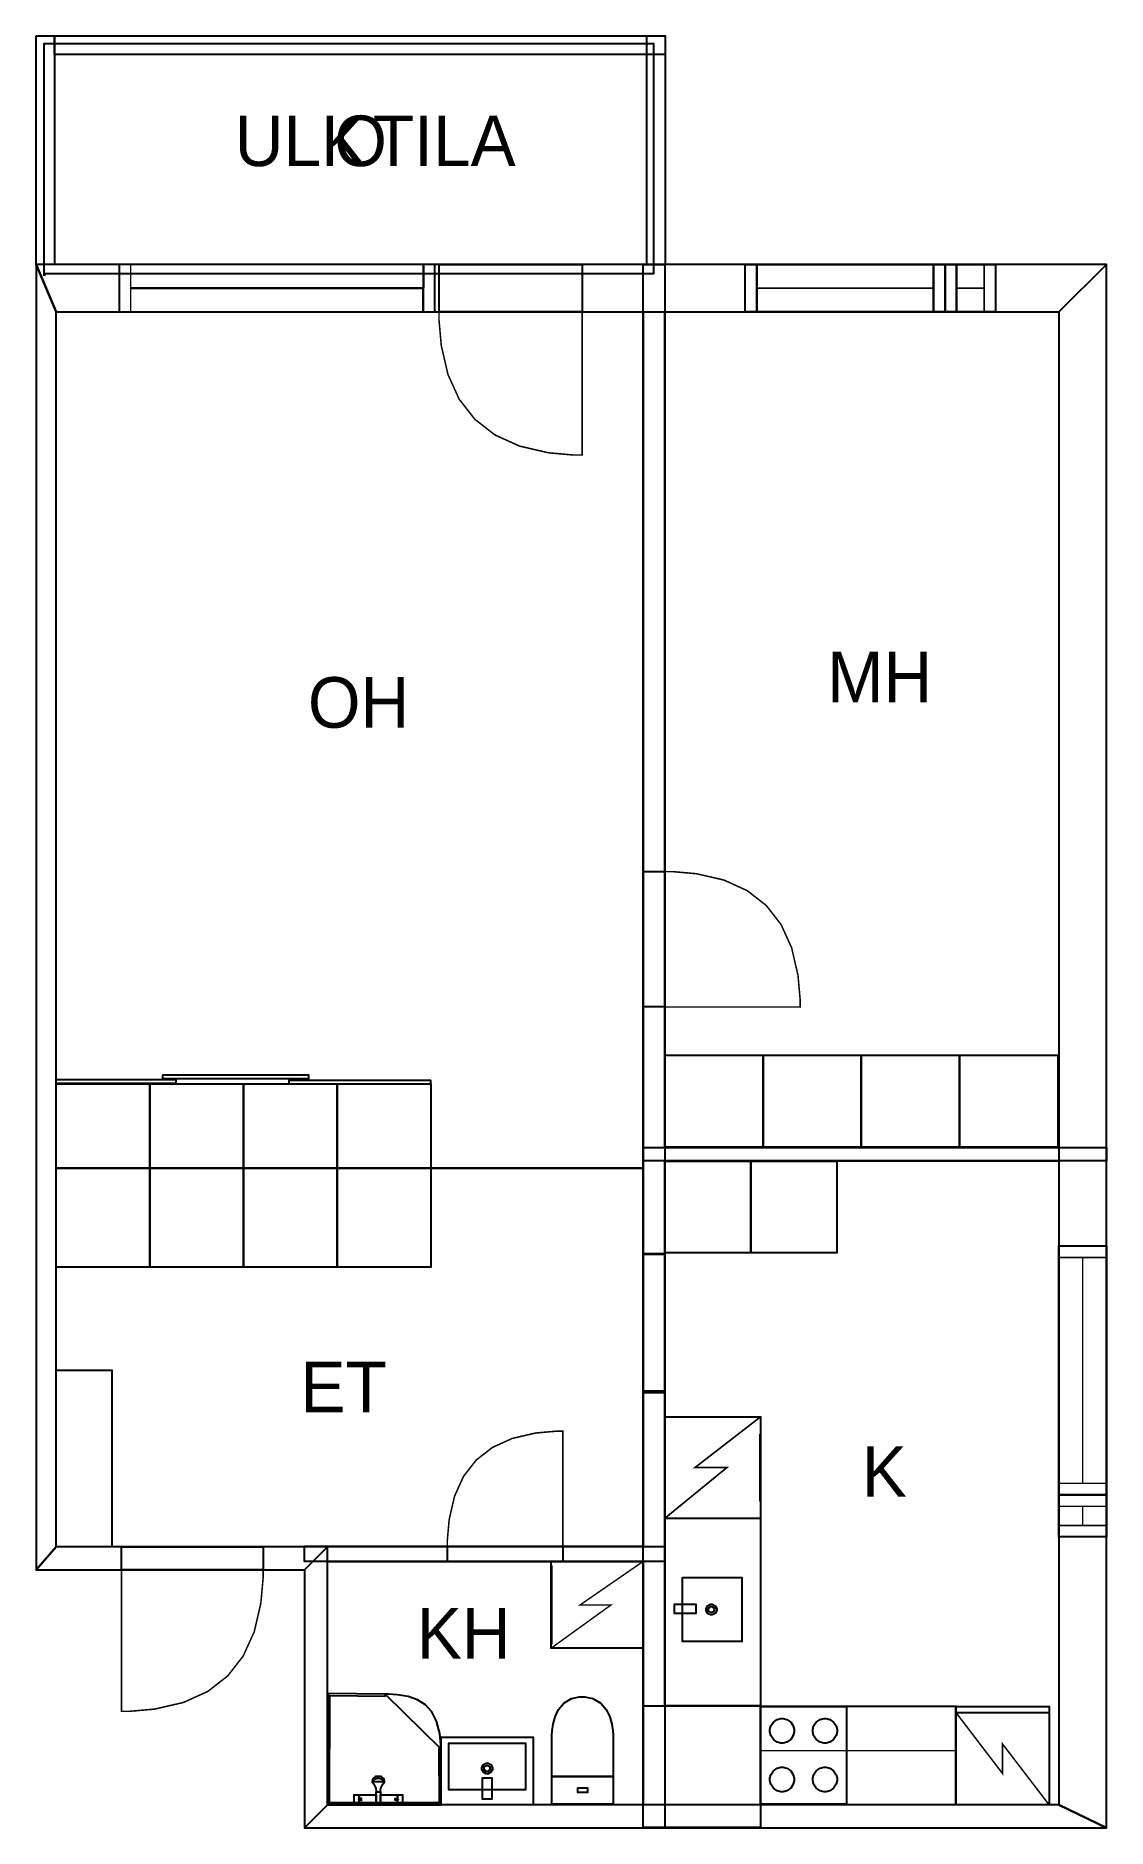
# Model space of a CAD drawing. Extents: x 0.8 to 8.1, y 0 to 12.2.
import ezdxf

# ---------------------------------------------------------------- set-up
doc = ezdxf.new("R2010")
doc.units = 0
doc.layers.get('0').update_dxf_attribs({"linetype": 'CONTINUOUS'})

msp = doc.modelspace()

# ---------------------------------------------------------------- linework, layer by layer
at = {"color": 0}
for points, const_width in [([(0.822374, 12.1847), (0.947374, 12.1847), (0.947374, 10.6312), (0.822374, 10.6312), (0.822374, 12.1847)], 0.002083), ([(0.876031, 10.5534), (0.876031, 12.1328), (5.02051, 12.1328), (5.02051, 10.5683), (0.88086, 10.5683), (0.876031, 10.5534)], 0.002083), ([(0.947374, 12.1847), (5.09896, 12.1847), (5.09896, 12.0597), (0.947374, 12.0597), (0.947374, 12.1847)], 0.002083), ([(4.97396, 12.1847), (5.09896, 12.1847), (5.09896, 10.6311), (4.97396, 10.6311), (4.97396, 12.1847)], 0.002083), ([(8.09918, 10.6309), (0.822374, 10.6312), (0.95779, 10.3083), (7.77626, 10.3081), (8.09918, 10.6309)], 0.002083), ([(0.822374, 10.6312), (0.822374, 1.75515), (0.95779, 1.9114), (0.95779, 10.3083), (0.822374, 10.6312)], 0.002083), ([(3.53293, 10.6311), (1.38666, 10.6312), (1.38656, 10.3083), (3.53293, 10.3082), (3.53293, 10.6311)], 0.010417), ([(3.53293, 10.6311), (1.38666, 10.6312), (1.38656, 10.3083), (3.53293, 10.3082), (3.53293, 10.6311)], 0.010417), ([(3.56158, 10.6311), (4.5345, 10.6311), (4.5345, 10.3082), (3.56158, 10.3082), (3.56158, 10.6311)], 0.010417), ([(3.56158, 10.6311), (4.5345, 10.6311), (4.5345, 10.3082), (3.56158, 10.3082), (3.56158, 10.6311)], 0.010417), ([(4.95019, 10.6311), (5.09603, 10.6311), (5.09603, 3.90457), (4.95019, 3.90457), (4.95019, 10.6311)], 0.002083), ([(5.64344, 10.631), (7.00271, 10.631), (7.00271, 10.3081), (5.64344, 10.3081), (5.64344, 10.631)], 0.010417), ([(5.64344, 10.631), (7.00271, 10.631), (7.00271, 10.3081), (5.64344, 10.3081), (5.64344, 10.631)], 0.010417), ([(7.00271, 10.631), (7.34614, 10.631), (7.34614, 10.3081), (7.00271, 10.3081), (7.00271, 10.631)], 0.010417), ([(7.00271, 10.631), (7.34614, 10.631), (7.34614, 10.3081), (7.00271, 10.3081), (7.00271, 10.631)], 0.010417), ([(8.09918, 0.000597), (8.09918, 10.6309), (7.77626, 10.3081), (7.77626, 0.156847), (8.09918, 0.000597)], 0.002083), ([(3.56158, 10.3082), (3.56158, 10.2513), (3.57676, 10.0802), (3.62235, 9.88254), (3.69835, 9.71528), (3.80479, 9.57844), (3.94157, 9.47206), (4.10883, 9.396), (4.30643, 9.35042), (4.47749, 9.33518), (4.5345, 9.33518), (4.5345, 10.3082), (3.56158, 10.3082)], 0.010417), ([(4.95019, 6.50256), (5.09603, 6.50256), (5.09603, 5.58192), (4.95019, 5.58192), (4.95019, 6.50256)], 0.010417), ([(4.95019, 6.50256), (5.09603, 6.50256), (5.09603, 5.58192), (4.95019, 5.58192), (4.95019, 6.50256)], 0.010417), ([(5.09603, 6.50256), (5.14996, 6.50256), (5.31179, 6.48817), (5.49881, 6.44504), (5.65701, 6.3731), (5.78646, 6.2724), (5.88715, 6.14296), (5.9591, 5.98475), (6.00222, 5.79775), (6.01665, 5.6359), (6.01665, 5.58192), (5.09603, 5.58192), (5.09603, 6.50256)], 0.010417), ([(5.09603, 5.25331), (5.76449, 5.25331), (5.76449, 4.62831), (5.09603, 4.62831), (5.09603, 5.25331)], 0.010417), ([(5.76449, 5.25331), (6.43289, 5.25331), (6.43289, 4.62831), (5.76449, 4.62831), (5.76449, 5.25331)], 0.010417), ([(6.43289, 5.25331), (7.10129, 5.25331), (7.10129, 4.62831), (6.43289, 4.62831), (6.43289, 5.25331)], 0.010417), ([(7.10129, 5.25331), (7.76969, 5.25331), (7.76969, 4.62831), (7.10129, 4.62831), (7.10129, 5.25331)], 0.010417), ([(1.68278, 5.11968), (1.68278, 5.09364), (2.67372, 5.09364), (2.67372, 5.11968), (1.68278, 5.11968)], 0.010417), ([(1.68278, 5.11968), (1.68278, 5.09364), (2.67372, 5.09364), (2.67372, 5.11968), (1.68278, 5.11968)], 0.010417), ([(0.95779, 5.08843), (0.95779, 5.06239), (1.77225, 5.06239), (1.77225, 5.08843), (0.95779, 5.08843)], 0.010417), ([(0.95779, 5.08843), (0.95779, 5.06239), (1.77225, 5.06239), (1.77225, 5.08843), (0.95779, 5.08843)], 0.010417), ([(0.95779, 5.05881), (1.59478, 5.05881), (1.59478, 4.48687), (0.95779, 4.48687), (0.95779, 5.05881)], 0.010417), ([(1.59483, 5.05881), (2.23178, 5.05881), (2.23178, 4.48687), (1.59483, 4.48687), (1.59483, 5.05881)], 0.010417), ([(2.23182, 5.05881), (2.86882, 5.05881), (2.86882, 4.48687), (2.23182, 4.48687), (2.23182, 5.05881)], 0.010417), ([(2.54297, 5.08328), (2.54297, 5.05724), (3.50375, 5.05724), (3.50375, 5.08328), (2.54297, 5.08328)], 0.010417), ([(2.54297, 5.08328), (2.54297, 5.05724), (3.50375, 5.05724), (3.50375, 5.08328), (2.54297, 5.08328)], 0.010417), ([(2.86888, 5.05881), (3.50581, 5.05881), (3.50581, 4.48687), (2.86888, 4.48687), (2.86888, 5.05881)], 0.010417), ([(4.95019, 4.62674), (8.09918, 4.62674), (8.09918, 4.53537), (4.95019, 4.53537), (4.95019, 4.62674)], 0.002083), ([(5.09603, 4.53429), (5.68158, 4.53429), (5.68158, 3.90929), (5.09603, 3.90929), (5.09603, 4.53429)], 0.010417), ([(5.68158, 4.53429), (6.26708, 4.53429), (6.26708, 3.90929), (5.68158, 3.90929), (5.68158, 4.53429)], 0.010417), ([(0.95779, 4.48574), (1.59478, 4.48574), (1.59478, 3.81267), (0.95779, 3.81267), (0.95779, 4.48574)], 0.010417), ([(1.59483, 4.48574), (2.23178, 4.48574), (2.23178, 3.81267), (1.59483, 3.81267), (1.59483, 4.48574)], 0.010417), ([(2.23182, 4.48574), (2.86882, 4.48574), (2.86882, 3.81267), (2.23182, 3.81267), (2.23182, 4.48574)], 0.010417), ([(2.86888, 4.48574), (3.50581, 4.48574), (3.50581, 3.81267), (2.86888, 3.81267), (2.86888, 4.48574)], 0.010417), ([(4.95019, 3.90018), (5.09603, 3.90018), (5.09603, 2.96869), (4.95019, 2.96869), (4.95019, 3.90018)], 0.010417), ([(4.95019, 3.90457), (5.09603, 3.90457), (5.09603, 2.96089), (4.95019, 2.96089), (4.95019, 3.90457)], 0.002083), ([(7.77626, 3.95703), (8.09918, 3.95703), (8.09918, 2.26443), (7.77626, 2.26443), (7.77626, 3.95703)], 0.010417), ([(7.77626, 3.95703), (8.09918, 3.95703), (8.09918, 2.26443), (7.77626, 2.26443), (7.77626, 3.95703)], 0.010417), ([(0.95779, 3.11214), (0.95779, 1.9114), (1.33643, 1.9114), (1.33643, 3.11214), (0.95779, 3.11214)], 0.010417), ([(4.95019, 2.96089), (5.09603, 2.96089), (5.09603, 0.000597), (4.95019, 0.000597), (4.95019, 2.96089)], 0.002083), ([(3.61822, 1.91276), (3.61822, 1.95876), (3.63043, 2.09668), (3.66721, 2.25603), (3.72851, 2.39085), (3.81435, 2.50114), (3.92464, 2.58697), (4.05946, 2.64828), (4.21881, 2.68506), (4.35672, 2.69726), (4.40272, 2.69726), (4.40272, 1.91276), (3.61822, 1.91276)], 0.010417), ([(5.09597, 2.79486), (5.09597, 2.10433), (5.7474, 2.10433), (5.7474, 2.79486), (5.09597, 2.79486)], 0.011509), ([(5.09603, 2.79486), (5.09603, 0.830404), (5.7474, 0.830404), (5.7474, 2.79486), (5.09603, 2.79486)], 0.010417), ([(7.77626, 2.26443), (8.09918, 2.26443), (8.09918, 1.97862), (7.77626, 1.97862), (7.77626, 2.26443)], 0.010417), ([(7.77626, 2.26443), (8.09918, 2.26443), (8.09918, 1.97862), (7.77626, 1.97862), (7.77626, 2.26443)], 0.010417), ([(0.822374, 1.75515), (2.64675, 1.75515), (2.803, 1.9114), (0.95779, 1.9114), (0.822374, 1.75515)], 0.002083), ([(1.40294, 1.9114), (2.3654, 1.9114), (2.3654, 1.75515), (1.40294, 1.75515), (1.40294, 1.9114)], 0.010417), ([(1.40294, 1.9114), (2.3654, 1.9114), (2.3654, 1.75515), (1.40294, 1.75515), (1.40294, 1.9114)], 0.010417), ([(2.64675, 1.75515), (2.64675, 0.000597), (2.803, 0.156847), (2.803, 1.9114), (2.64675, 1.75515)], 0.002083), ([(2.64675, 1.91276), (5.09603, 1.91276), (5.09603, 1.81082), (2.64675, 1.81082), (2.64675, 1.91276)], 0.002083), ([(3.61822, 1.91276), (4.40272, 1.91276), (4.40272, 1.81082), (3.61822, 1.81082), (3.61822, 1.91276)], 0.010417), ([(3.61822, 1.91276), (4.40272, 1.91276), (4.40272, 1.81082), (3.61822, 1.81082), (3.61822, 1.91276)], 0.010417), ([(2.3654, 1.75515), (2.3654, 1.69879), (2.35032, 1.52963), (2.30524, 1.33409), (2.23004, 1.16867), (2.12478, 1.03331), (1.98942, 0.92806), (1.824, 0.852865), (1.62847, 0.807781), (1.45931, 0.792697), (1.40294, 0.792697), (1.40294, 1.75515), (2.3654, 1.75515)], 0.010417), ([(4.32292, 1.81076), (4.32292, 1.22146), (4.94792, 1.22146), (4.94792, 1.81076), (4.32292, 1.81076)], 0.009822), ([(5.21631, 1.70182), (5.21631, 1.26704), (5.62153, 1.26704), (5.62153, 1.70182), (5.21631, 1.70182)], 0.010417), ([(5.16151, 1.52089), (5.16151, 1.45839), (5.30735, 1.45839), (5.30735, 1.52089), (5.16151, 1.52089)], 0.010417), ([(5.41331, 1.52089), (5.41971, 1.52089), (5.43907, 1.51025), (5.44976, 1.49089), (5.44976, 1.48443), (5.44976, 1.47803), (5.43907, 1.45865), (5.41971, 1.44797), (5.41331, 1.44797), (5.40685, 1.44797), (5.38747, 1.45865), (5.37685, 1.47803), (5.37685, 1.48443), (5.37685, 1.49089), (5.38747, 1.51025), (5.40685, 1.52089), (5.41331, 1.52089)], 0.008333), ([(5.41331, 1.50526), (5.41694, 1.50526), (5.428, 1.49918), (5.43414, 1.48812), (5.43414, 1.48443), (5.43414, 1.48079), (5.428, 1.46972), (5.41694, 1.4636), (5.41331, 1.4636), (5.40961, 1.4636), (5.39854, 1.46972), (5.39247, 1.48079), (5.39247, 1.48443), (5.39247, 1.48812), (5.39854, 1.49918), (5.40961, 1.50526), (5.41331, 1.50526)], 0.008333), ([(2.80544, 0.913738), (2.80453, 0.156793), (3.57611, 0.157661), (3.57519, 0.537924), (3.57465, 0.563911), (3.5664, 0.64171), (3.54525, 0.724718), (3.51243, 0.789171), (3.46864, 0.837294), (3.41444, 0.871257), (3.35064, 0.893229), (3.27778, 0.90549), (3.21696, 0.909776), (3.19667, 0.910157), (2.80544, 0.913738)], 0.008905), ([(4.32937, 0.617622), (4.32937, 0.617622), (4.32926, 0.629394), (4.33089, 0.660374), (4.33703, 0.70421), (4.35047, 0.754394), (4.37403, 0.804633), (4.41049, 0.848469), (4.46262, 0.879449), (4.51568, 0.891168), (4.53336, 0.891168), (4.55165, 0.891168), (4.6065, 0.879449), (4.6606, 0.848469), (4.6984, 0.804633), (4.72282, 0.754394), (4.73682, 0.70421), (4.74322, 0.660374), (4.74496, 0.629394), (4.7449, 0.617622), (4.7449, 0.617622), (4.74599, 0.349283), (4.32937, 0.349283), (4.32937, 0.617622)], 0.010417), ([(4.95019, 0.830404), (5.7474, 0.830404), (5.7474, 0.001953), (4.95019, 0.001953), (4.95019, 0.830404)], 0.002083), ([(5.7474, 0.827311), (7.07585, 0.827311), (7.07585, 0.156793), (5.7474, 0.156793), (5.7474, 0.827311)], 0.010417), ([(5.74789, 0.8259), (6.33122, 0.8259), (6.33122, 0.160753), (5.74789, 0.160753), (5.74789, 0.8259)], 0.010417), ([(5.81039, 0.660319), (5.81039, 0.668457), (5.81689, 0.692762), (5.83479, 0.719239), (5.86128, 0.737142), (5.88558, 0.743653), (5.89372, 0.743653), (5.90181, 0.743653), (5.92611, 0.737142), (5.95264, 0.719239), (5.97049, 0.692762), (5.97706, 0.668457), (5.97706, 0.660319), (5.97706, 0.652235), (5.97049, 0.627929), (5.95264, 0.6014), (5.92611, 0.58355), (5.90181, 0.576986), (5.89372, 0.576986), (5.88558, 0.576986), (5.86128, 0.58355), (5.83479, 0.6014), (5.81689, 0.627929), (5.81039, 0.652235), (5.81039, 0.660319)], 0.010417), ([(6.10206, 0.660319), (6.10206, 0.668457), (6.10856, 0.692762), (6.12646, 0.719239), (6.15294, 0.737142), (6.17725, 0.743653), (6.18539, 0.743653), (6.19347, 0.743653), (6.21778, 0.737142), (6.24431, 0.719239), (6.26215, 0.692762), (6.26872, 0.668457), (6.26872, 0.660319), (6.26872, 0.652235), (6.26215, 0.627929), (6.24431, 0.6014), (6.21778, 0.58355), (6.19347, 0.576986), (6.18539, 0.576986), (6.17725, 0.576986), (6.15294, 0.58355), (6.12646, 0.6014), (6.10856, 0.627929), (6.10206, 0.652235), (6.10206, 0.660319)], 0.010417), ([(7.07585, 0.826226), (7.70969, 0.826226), (7.70969, 0.156793), (7.07585, 0.156793), (7.07585, 0.826226)], 0.010565), ([(7.07585, 0.826226), (7.70969, 0.826226), (7.70969, 0.781629), (7.07585, 0.781629), (7.07585, 0.826226)], 0.010565), ([(3.57611, 0.617622), (4.20111, 0.617622), (4.20111, 0.156793), (3.57611, 0.156793), (3.57611, 0.617622)], 0.010417), ([(3.62819, 0.576878), (4.14903, 0.576878), (4.14903, 0.257813), (3.62819, 0.257813), (3.62819, 0.576878)], 0.010417), ([(5.7474, 0.524849), (7.0746, 0.524849), (7.0746, 0.157118), (5.7474, 0.157118), (5.7474, 0.524849)], 0.010417), ([(3.85215, 0.404081), (3.85215, 0.410536), (3.86279, 0.429904), (3.88217, 0.440539), (3.88861, 0.440539), (3.89501, 0.440539), (3.91439, 0.429904), (3.92507, 0.410536), (3.92507, 0.404081), (3.92507, 0.397678), (3.91439, 0.37831), (3.89501, 0.367622), (3.88861, 0.367622), (3.88217, 0.367622), (3.86279, 0.37831), (3.85215, 0.397678), (3.85215, 0.404081)], 0.008333), ([(3.86778, 0.404081), (3.86778, 0.407769), (3.87386, 0.418837), (3.88493, 0.424914), (3.88861, 0.424914), (3.89225, 0.424914), (3.90332, 0.418837), (3.90944, 0.407769), (3.90944, 0.404081), (3.90944, 0.400444), (3.90332, 0.389378), (3.89225, 0.383247), (3.88861, 0.383247), (3.88493, 0.383247), (3.87386, 0.389378), (3.86778, 0.400444), (3.86778, 0.404081)], 0.008333), ([(5.81039, 0.329156), (5.81039, 0.337294), (5.81689, 0.3616), (5.83479, 0.388075), (5.86128, 0.405979), (5.88558, 0.412489), (5.89372, 0.412489), (5.90181, 0.412489), (5.92611, 0.405979), (5.95264, 0.388075), (5.97049, 0.3616), (5.97706, 0.337294), (5.97706, 0.329156), (5.97706, 0.321072), (5.97049, 0.296767), (5.95264, 0.270236), (5.92611, 0.252387), (5.90181, 0.245822), (5.89372, 0.245822), (5.88558, 0.245822), (5.86128, 0.252387), (5.83479, 0.270236), (5.81689, 0.296767), (5.81039, 0.321072), (5.81039, 0.329156)], 0.010417), ([(6.10206, 0.329156), (6.10206, 0.337294), (6.10856, 0.3616), (6.12646, 0.388075), (6.15294, 0.405979), (6.17725, 0.412489), (6.18539, 0.412489), (6.19347, 0.412489), (6.21778, 0.405979), (6.24431, 0.388075), (6.26215, 0.3616), (6.26872, 0.337294), (6.26872, 0.329156), (6.26872, 0.321072), (6.26215, 0.296767), (6.24431, 0.270236), (6.21778, 0.252387), (6.19347, 0.245822), (6.18539, 0.245822), (6.17725, 0.245822), (6.15294, 0.252387), (6.12646, 0.270236), (6.10856, 0.296767), (6.10206, 0.321072), (6.10206, 0.329156)], 0.010417), ([(3.16314, 0.162001), (3.13504, 0.162001), (3.13504, 0.245335), (3.14204, 0.245335), (3.15782, 0.245335), (3.16314, 0.245335), (3.16314, 0.224501), (3.16314, 0.177626), (3.16314, 0.162001)], 0.010417), ([(3.85736, 0.341092), (3.91986, 0.341092), (3.91986, 0.195258), (3.85736, 0.195258), (3.85736, 0.341092)], 0.010417), ([(4.32937, 0.349283), (4.74593, 0.349283), (4.74593, 0.162001), (4.32937, 0.162001), (4.32937, 0.349283)], 0.010417), ([(4.50456, 0.271431), (4.57081, 0.271431), (4.57081, 0.239854), (4.50456, 0.239854), (4.50456, 0.271431)], 0.010417), ([(2.64675, 0.000597), (8.09918, 0.000597), (7.77626, 0.156847), (2.803, 0.156847), (2.64675, 0.000597)], 0.002083), ([(2.984, 0.225532), (3.01938, 0.225532), (3.01938, 0.162001), (2.984, 0.162001), (2.984, 0.225532)], 0.010417), ([(3.01938, 0.194282), (3.02257, 0.193087), (3.03222, 0.189236), (3.035, 0.188043), (3.035, 0.188043), (3.035, 0.189507), (3.035, 0.193793), (3.035, 0.198079), (3.035, 0.19949), (3.035, 0.19949), (3.03261, 0.198839), (3.02262, 0.195475), (3.01938, 0.194282)], 0.010417), ([(3.01833, 0.225532), (3.13504, 0.225532), (3.13504, 0.162001), (3.01833, 0.162001), (3.01833, 0.225532)], 0.010417), ([(3.16314, 0.225532), (3.27979, 0.225532), (3.27979, 0.162001), (3.16314, 0.162001), (3.16314, 0.225532)], 0.010417), ([(3.27979, 0.194282), (3.27653, 0.193087), (3.26687, 0.189236), (3.26417, 0.188043), (3.26417, 0.188043), (3.26417, 0.189507), (3.26417, 0.193793), (3.26417, 0.198079), (3.26417, 0.19949), (3.26417, 0.19949), (3.2665, 0.198839), (3.27647, 0.195475), (3.27979, 0.194282)], 0.010417), ([(3.27979, 0.225532), (3.31315, 0.225532), (3.31315, 0.162001), (3.27979, 0.162001), (3.27979, 0.225532)], 0.010417)]:
    msp.add_lwpolyline(points, close=True, dxfattribs=dict(at, const_width=const_width))
for points in [[(0.822374, 12.1847), (0.947374, 12.1847), (0.947374, 10.6312), (0.822374, 10.6312), (0.822374, 12.1847)], [(4.97396, 12.1847), (5.09896, 12.1847), (5.09896, 10.6311), (4.97396, 10.6311), (4.97396, 12.1847)], [(0.822374, 10.6312), (0.822374, 1.75515), (0.95779, 1.9114), (0.95779, 10.3083), (0.822374, 10.6312)], [(8.09918, 10.6309), (0.822374, 10.6312), (0.95779, 10.3083), (7.77626, 10.3081), (8.09918, 10.6309)], [(4.95019, 10.6311), (5.09603, 10.6311), (5.09603, 3.90457), (4.95019, 3.90457), (4.95019, 10.6311)], [(8.09918, 0.000597), (8.09918, 10.6309), (7.77626, 10.3081), (7.77626, 0.156847), (8.09918, 0.000597)], [(4.95019, 4.62674), (8.09918, 4.62674), (8.09918, 4.53537), (4.95019, 4.53537), (4.95019, 4.62674)], [(4.95019, 3.90457), (5.09603, 3.90457), (5.09603, 2.96089), (4.95019, 2.96089), (4.95019, 3.90457)], [(4.95019, 2.96089), (5.09603, 2.96089), (5.09603, 0.000597), (4.95019, 0.000597), (4.95019, 2.96089)], [(0.822374, 1.75515), (2.64675, 1.75515), (2.803, 1.9114), (0.95779, 1.9114), (0.822374, 1.75515)], [(2.64675, 1.91276), (5.09603, 1.91276), (5.09603, 1.81082), (2.64675, 1.81082), (2.64675, 1.91276)], [(2.64675, 1.75515), (2.64675, 0.000597), (2.803, 0.156847), (2.803, 1.9114), (2.64675, 1.75515)], [(4.95019, 0.830404), (5.7474, 0.830404), (5.7474, 0.001953), (4.95019, 0.001953), (4.95019, 0.830404)], [(2.64675, 0.000597), (8.09918, 0.000597), (7.77626, 0.156847), (2.803, 0.156847), (2.64675, 0.000597)]]:
    msp.add_lwpolyline(points, close=True, dxfattribs=at)
at = {"color": 7}
for points in [[(0.876031, 10.5534), (0.876031, 12.1328), (5.02051, 12.1328), (5.02051, 10.5683), (0.88086, 10.5683), (0.876031, 10.5534)], [(0.947374, 12.1847), (5.09896, 12.1847), (5.09896, 12.0597), (0.947374, 12.0597), (0.947374, 12.1847)], [(3.53293, 10.6311), (1.38666, 10.6312), (1.38656, 10.3083), (3.53293, 10.3082), (3.53293, 10.6311)], [(3.53293, 10.6311), (1.38666, 10.6312), (1.38656, 10.3083), (3.53293, 10.3082), (3.53293, 10.6311)], [(3.45481, 10.6311), (3.45475, 10.3082)], [(3.56158, 10.6311), (4.5345, 10.6311), (4.5345, 10.3082), (3.56158, 10.3082), (3.56158, 10.6311)], [(3.56158, 10.6311), (4.5345, 10.6311), (4.5345, 10.3082), (3.56158, 10.3082), (3.56158, 10.6311)], [(5.64344, 10.631), (7.00271, 10.631), (7.00271, 10.3081), (5.64344, 10.3081), (5.64344, 10.631)], [(5.64344, 10.631), (7.00271, 10.631), (7.00271, 10.3081), (5.64344, 10.3081), (5.64344, 10.631)], [(5.72157, 10.631), (5.72151, 10.3081)], [(6.92464, 10.631), (6.92458, 10.3081)], [(7.00271, 10.631), (7.34614, 10.631), (7.34614, 10.3081), (7.00271, 10.3081), (7.00271, 10.631)], [(7.00271, 10.631), (7.34614, 10.631), (7.34614, 10.3081), (7.00271, 10.3081), (7.00271, 10.631)], [(7.08089, 10.631), (7.08083, 10.3081)], [(3.45481, 10.4697), (1.46474, 10.4698)], [(0.95779, 10.3083), (4.95019, 10.3083), (4.95019, 4.48682), (0.95779, 4.48682), (0.95779, 10.3083)], [(7.77626, 10.3081), (7.77626, 4.62674), (5.09603, 4.62674), (5.09603, 10.3083), (7.77626, 10.3081)], [(4.95019, 6.50256), (5.09603, 6.50256), (5.09603, 5.58192), (4.95019, 5.58192), (4.95019, 6.50256)], [(4.95019, 6.50256), (5.09603, 6.50256), (5.09603, 5.58192), (4.95019, 5.58192), (4.95019, 6.50256)], [(5.09603, 5.25331), (5.76449, 5.25331), (5.76449, 4.62831), (5.09603, 4.62831), (5.09603, 5.25331)], [(5.76449, 5.25331), (6.43289, 5.25331), (6.43289, 4.62831), (5.76449, 4.62831), (5.76449, 5.25331)], [(6.43289, 5.25331), (7.10129, 5.25331), (7.10129, 4.62831), (6.43289, 4.62831), (6.43289, 5.25331)], [(7.10129, 5.25331), (7.76969, 5.25331), (7.76969, 4.62831), (7.10129, 4.62831), (7.10129, 5.25331)], [(1.68278, 5.11968), (2.67372, 5.11968), (2.67372, 5.09364), (1.68278, 5.09364), (1.68278, 5.11968)], [(1.68278, 5.11968), (2.67372, 5.11968), (2.67372, 5.09364), (1.68278, 5.09364), (1.68278, 5.11968)], [(0.95779, 5.08843), (1.77225, 5.08843), (1.77225, 5.06239), (0.95779, 5.06239), (0.95779, 5.08843)], [(0.95779, 5.08843), (1.77225, 5.08843), (1.77225, 5.06239), (0.95779, 5.06239), (0.95779, 5.08843)], [(0.95779, 5.05881), (1.59478, 5.05881), (1.59478, 4.48687), (0.95779, 4.48687), (0.95779, 5.05881)], [(1.59483, 5.05881), (2.23178, 5.05881), (2.23178, 4.48687), (1.59483, 4.48687), (1.59483, 5.05881)], [(2.23182, 5.05881), (2.86882, 5.05881), (2.86882, 4.48687), (2.23182, 4.48687), (2.23182, 5.05881)], [(2.54297, 5.08328), (3.50375, 5.08328), (3.50375, 5.05724), (2.54297, 5.05724), (2.54297, 5.08328)], [(2.54297, 5.08328), (3.50375, 5.08328), (3.50375, 5.05724), (2.54297, 5.05724), (2.54297, 5.08328)], [(2.86888, 5.05881), (3.50581, 5.05881), (3.50581, 4.48687), (2.86888, 4.48687), (2.86888, 5.05881)], [(7.77626, 0.156847), (5.7474, 0.156847), (5.7474, 0.830404), (5.09603, 0.830404), (5.09603, 4.53537), (7.77626, 4.53537), (7.77626, 0.156847)], [(5.09603, 4.53429), (5.68158, 4.53429), (5.68158, 3.90929), (5.09603, 3.90929), (5.09603, 4.53429)], [(5.68158, 4.53429), (6.26708, 4.53429), (6.26708, 3.90929), (5.68158, 3.90929), (5.68158, 4.53429)], [(4.95019, 1.91276), (2.64675, 1.91276), (2.64675, 1.9114), (0.95779, 1.9114), (0.95779, 4.48682), (4.95019, 4.48682), (4.95019, 1.91276)], [(0.95779, 4.48574), (1.59478, 4.48574), (1.59478, 3.81267), (0.95779, 3.81267), (0.95779, 4.48574)], [(1.59483, 4.48574), (2.23178, 4.48574), (2.23178, 3.81267), (1.59483, 3.81267), (1.59483, 4.48574)], [(2.23182, 4.48574), (2.86882, 4.48574), (2.86882, 3.81267), (2.23182, 3.81267), (2.23182, 4.48574)], [(2.86888, 4.48574), (3.50581, 4.48574), (3.50581, 3.81267), (2.86888, 3.81267), (2.86888, 4.48574)], [(4.95019, 3.90018), (5.09603, 3.90018), (5.09603, 2.96869), (4.95019, 2.96869), (4.95019, 3.90018)], [(4.95019, 3.90018), (5.09603, 3.90018), (5.09603, 2.96869), (4.95019, 2.96869), (4.95019, 3.90018)], [(7.77626, 3.95703), (8.09918, 3.95703), (8.09918, 2.26443), (7.77626, 2.26443), (7.77626, 3.95703)], [(7.77626, 3.95703), (8.09918, 3.95703), (8.09918, 2.26443), (7.77626, 2.26443), (7.77626, 3.95703)], [(0.95779, 3.11214), (1.33643, 3.11214), (1.33643, 1.9114), (0.95779, 1.9114), (0.95779, 3.11214)], [(5.09597, 2.79486), (5.7474, 2.79486), (5.7474, 2.10433), (5.09597, 2.10433), (5.09597, 2.79486)], [(5.09603, 2.79486), (5.7474, 2.79486), (5.7474, 0.830404), (5.09603, 0.830404), (5.09603, 2.79486)], [(7.77626, 2.26443), (8.09918, 2.26443), (8.09918, 1.97862), (7.77626, 1.97862), (7.77626, 2.26443)], [(7.77626, 2.26443), (8.09918, 2.26443), (8.09918, 1.97862), (7.77626, 1.97862), (7.77626, 2.26443)], [(1.40294, 1.9114), (2.3654, 1.9114), (2.3654, 1.75515), (1.40294, 1.75515), (1.40294, 1.9114)], [(1.40294, 1.9114), (2.3654, 1.9114), (2.3654, 1.75515), (1.40294, 1.75515), (1.40294, 1.9114)], [(3.61822, 1.91276), (4.40272, 1.91276), (4.40272, 1.81082), (3.61822, 1.81082), (3.61822, 1.91276)], [(3.61822, 1.91276), (4.40272, 1.91276), (4.40272, 1.81082), (3.61822, 1.81082), (3.61822, 1.91276)], [(2.803, 1.81082), (4.95019, 1.81082), (4.95019, 0.156847), (2.803, 0.156847), (2.803, 1.81082)], [(4.32292, 1.81076), (4.94792, 1.81076), (4.94792, 1.22146), (4.32292, 1.22146), (4.32292, 1.81076)], [(5.21631, 1.70182), (5.62153, 1.70182), (5.62153, 1.26704), (5.21631, 1.26704), (5.21631, 1.70182)], [(5.16151, 1.52089), (5.30735, 1.52089), (5.30735, 1.45839), (5.16151, 1.45839), (5.16151, 1.52089)], [(5.41331, 1.52089), (5.41971, 1.52089), (5.43907, 1.51025), (5.44976, 1.49089), (5.44976, 1.48443), (5.44976, 1.47803), (5.43907, 1.45865), (5.41971, 1.44797), (5.41331, 1.44797), (5.40685, 1.44797), (5.38747, 1.45865), (5.37685, 1.47803), (5.37685, 1.48443), (5.37685, 1.49089), (5.38747, 1.51025), (5.40685, 1.52089), (5.41331, 1.52089)], [(5.41331, 1.50526), (5.41694, 1.50526), (5.428, 1.49918), (5.43414, 1.48812), (5.43414, 1.48443), (5.43414, 1.48079), (5.428, 1.46972), (5.41694, 1.4636), (5.41331, 1.4636), (5.40961, 1.4636), (5.39854, 1.46972), (5.39247, 1.48079), (5.39247, 1.48443), (5.39247, 1.48812), (5.39854, 1.49918), (5.40961, 1.50526), (5.41331, 1.50526)], [(2.80544, 0.913738), (2.80453, 0.156793), (3.57611, 0.157661), (3.57519, 0.537924), (3.57465, 0.563911), (3.5664, 0.64171), (3.54525, 0.724718), (3.51243, 0.789171), (3.46864, 0.837294), (3.41444, 0.871257), (3.35064, 0.893229), (3.27778, 0.90549), (3.21696, 0.909776), (3.19667, 0.910157), (2.80544, 0.913738)], [(3.57428, 0.537056), (3.56065, 0.537056), (3.56158, 0.171061), (2.81728, 0.170139), (2.81814, 0.899468), (3.19575, 0.895942), (3.19575, 0.910157)], [(4.32937, 0.617622), (4.32937, 0.617622), (4.32926, 0.629394), (4.33089, 0.660374), (4.33703, 0.70421), (4.35047, 0.754394), (4.37403, 0.804633), (4.41049, 0.848469), (4.46262, 0.879449), (4.51568, 0.891168), (4.53336, 0.891168), (4.55165, 0.891168), (4.6065, 0.879449), (4.6606, 0.848469), (4.6984, 0.804633), (4.72282, 0.754394), (4.73682, 0.70421), (4.74322, 0.660374), (4.74496, 0.629394), (4.7449, 0.617622), (4.7449, 0.617622), (4.74599, 0.349283), (4.32937, 0.349283), (4.32937, 0.617622)], [(5.7474, 0.827311), (7.07585, 0.827311), (7.07585, 0.156793), (5.7474, 0.156793), (5.7474, 0.827311)], [(5.74789, 0.8259), (6.33122, 0.8259), (6.33122, 0.160753), (5.74789, 0.160753), (5.74789, 0.8259)], [(5.81039, 0.660319), (5.81039, 0.668457), (5.81689, 0.692762), (5.83479, 0.719239), (5.86128, 0.737142), (5.88558, 0.743653), (5.89372, 0.743653), (5.90181, 0.743653), (5.92611, 0.737142), (5.95264, 0.719239), (5.97049, 0.692762), (5.97706, 0.668457), (5.97706, 0.660319), (5.97706, 0.652235), (5.97049, 0.627929), (5.95264, 0.6014), (5.92611, 0.58355), (5.90181, 0.576986), (5.89372, 0.576986), (5.88558, 0.576986), (5.86128, 0.58355), (5.83479, 0.6014), (5.81689, 0.627929), (5.81039, 0.652235), (5.81039, 0.660319)], [(6.10206, 0.660319), (6.10206, 0.668457), (6.10856, 0.692762), (6.12646, 0.719239), (6.15294, 0.737142), (6.17725, 0.743653), (6.18539, 0.743653), (6.19347, 0.743653), (6.21778, 0.737142), (6.24431, 0.719239), (6.26215, 0.692762), (6.26872, 0.668457), (6.26872, 0.660319), (6.26872, 0.652235), (6.26215, 0.627929), (6.24431, 0.6014), (6.21778, 0.58355), (6.19347, 0.576986), (6.18539, 0.576986), (6.17725, 0.576986), (6.15294, 0.58355), (6.12646, 0.6014), (6.10856, 0.627929), (6.10206, 0.652235), (6.10206, 0.660319)], [(7.07585, 0.826226), (7.70969, 0.826226), (7.70969, 0.156793), (7.07585, 0.156793), (7.07585, 0.826226)], [(7.07585, 0.826226), (7.70969, 0.826226), (7.70969, 0.781629), (7.07585, 0.781629), (7.07585, 0.826226)], [(3.57611, 0.617622), (4.20111, 0.617622), (4.20111, 0.156793), (3.57611, 0.156793), (3.57611, 0.617622)], [(3.62819, 0.576878), (4.14903, 0.576878), (4.14903, 0.257813), (3.62819, 0.257813), (3.62819, 0.576878)], [(3.85215, 0.404081), (3.85215, 0.410536), (3.86279, 0.429904), (3.88217, 0.440539), (3.88861, 0.440539), (3.89501, 0.440539), (3.91439, 0.429904), (3.92507, 0.410536), (3.92507, 0.404081), (3.92507, 0.397678), (3.91439, 0.37831), (3.89501, 0.367622), (3.88861, 0.367622), (3.88217, 0.367622), (3.86279, 0.37831), (3.85215, 0.397678), (3.85215, 0.404081)], [(3.86778, 0.404081), (3.86778, 0.407769), (3.87386, 0.418837), (3.88493, 0.424914), (3.88861, 0.424914), (3.89225, 0.424914), (3.90332, 0.418837), (3.90944, 0.407769), (3.90944, 0.404081), (3.90944, 0.400444), (3.90332, 0.389378), (3.89225, 0.383247), (3.88861, 0.383247), (3.88493, 0.383247), (3.87386, 0.389378), (3.86778, 0.400444), (3.86778, 0.404081)], [(5.81039, 0.329156), (5.81039, 0.337294), (5.81689, 0.3616), (5.83479, 0.388075), (5.86128, 0.405979), (5.88558, 0.412489), (5.89372, 0.412489), (5.90181, 0.412489), (5.92611, 0.405979), (5.95264, 0.388075), (5.97049, 0.3616), (5.97706, 0.337294), (5.97706, 0.329156), (5.97706, 0.321072), (5.97049, 0.296767), (5.95264, 0.270236), (5.92611, 0.252387), (5.90181, 0.245822), (5.89372, 0.245822), (5.88558, 0.245822), (5.86128, 0.252387), (5.83479, 0.270236), (5.81689, 0.296767), (5.81039, 0.321072), (5.81039, 0.329156)], [(6.10206, 0.329156), (6.10206, 0.337294), (6.10856, 0.3616), (6.12646, 0.388075), (6.15294, 0.405979), (6.17725, 0.412489), (6.18539, 0.412489), (6.19347, 0.412489), (6.21778, 0.405979), (6.24431, 0.388075), (6.26215, 0.3616), (6.26872, 0.337294), (6.26872, 0.329156), (6.26872, 0.321072), (6.26215, 0.296767), (6.24431, 0.270236), (6.21778, 0.252387), (6.19347, 0.245822), (6.18539, 0.245822), (6.17725, 0.245822), (6.15294, 0.252387), (6.12646, 0.270236), (6.10856, 0.296767), (6.10206, 0.321072), (6.10206, 0.329156)], [(3.16314, 0.245335), (3.16314, 0.251682), (3.16678, 0.270617), (3.17665, 0.293024), (3.17979, 0.297418), (3.18083, 0.29899), (3.19097, 0.313585), (3.19125, 0.315104), (3.19174, 0.317979), (3.18761, 0.334581), (3.1709, 0.347439), (3.16521, 0.348469), (3.1639, 0.348742), (3.15235, 0.349501), (3.14854, 0.349501), (3.14958, 0.349501), (3.1454, 0.349501), (3.13422, 0.348742), (3.13292, 0.348469), (3.12717, 0.347439), (3.11051, 0.334581), (3.10633, 0.317979), (3.10688, 0.315104), (3.1071, 0.313585), (3.11729, 0.29899), (3.11833, 0.297418), (3.12142, 0.293024), (3.13135, 0.270617), (3.13504, 0.251682), (3.13504, 0.245335)], [(3.19125, 0.316189), (3.19097, 0.316732), (3.17914, 0.326878), (3.15539, 0.335938), (3.14751, 0.335938), (3.14122, 0.335721), (3.1186, 0.326497), (3.10736, 0.316732), (3.10688, 0.316189)], [(3.16314, 0.162001), (3.13504, 0.162001), (3.13504, 0.245335), (3.14204, 0.245335), (3.15782, 0.245335), (3.16314, 0.245335), (3.16314, 0.224501), (3.16314, 0.177626), (3.16314, 0.162001)], [(3.85736, 0.341092), (3.91986, 0.341092), (3.91986, 0.195258), (3.85736, 0.195258), (3.85736, 0.341092)], [(4.32937, 0.349283), (4.74593, 0.349283), (4.74593, 0.162001), (4.32937, 0.162001), (4.32937, 0.349283)], [(4.50456, 0.271431), (4.57081, 0.271431), (4.57081, 0.239854), (4.50456, 0.239854), (4.50456, 0.271431)], [(2.984, 0.225532), (3.01938, 0.225532), (3.01938, 0.162001), (2.984, 0.162001), (2.984, 0.225532)], [(3.01833, 0.225532), (3.13504, 0.225532), (3.13504, 0.162001), (3.01833, 0.162001), (3.01833, 0.225532)], [(3.01938, 0.194282), (3.02257, 0.193087), (3.03222, 0.189236), (3.035, 0.188043), (3.035, 0.188043), (3.035, 0.189507), (3.035, 0.193793), (3.035, 0.198079), (3.035, 0.19949), (3.035, 0.19949), (3.03261, 0.198839), (3.02262, 0.195475), (3.01938, 0.194282)], [(3.16314, 0.225532), (3.27979, 0.225532), (3.27979, 0.162001), (3.16314, 0.162001), (3.16314, 0.225532)], [(3.27979, 0.194282), (3.27653, 0.193087), (3.26687, 0.189236), (3.26417, 0.188043), (3.26417, 0.188043), (3.26417, 0.189507), (3.26417, 0.193793), (3.26417, 0.198079), (3.26417, 0.19949), (3.26417, 0.19949), (3.2665, 0.198839), (3.27647, 0.195475), (3.27979, 0.194282)], [(3.27979, 0.225532), (3.31315, 0.225532), (3.31315, 0.162001), (3.27979, 0.162001), (3.27979, 0.225532)]]:
    msp.add_lwpolyline(points, close=True, dxfattribs=at)
at = {"color": 0}
for points, const_width in [([(1.46474, 10.6312), (1.46474, 10.3083)], 0.010417), ([(3.45481, 10.6311), (3.45475, 10.3082)], 0.010417), ([(5.72157, 10.631), (5.72151, 10.3081)], 0.010417), ([(6.92464, 10.631), (6.92458, 10.3081)], 0.010417), ([(7.08089, 10.631), (7.08083, 10.3081)], 0.010417), ([(7.26801, 10.631), (7.26801, 10.3081)], 0.010417), ([(3.45481, 10.4697), (1.46474, 10.4698)], 0.010417), ([(6.92464, 10.4696), (5.72157, 10.4696)], 0.010417), ([(7.26801, 10.4695), (7.08089, 10.4695)], 0.010417), ([(8.09918, 3.87896), (7.77626, 3.87896)], 0.010417), ([(7.93772, 2.34261), (7.93772, 3.87896)], 0.010417), ([(5.09597, 2.10433), (5.51833, 2.4496), (5.30117, 2.4496), (5.7474, 2.79486)], 0.011509), ([(5.74306, 2.2194), (5.74306, 2.67751)], 0.011509), ([(8.09918, 2.34261), (7.77626, 2.34261)], 0.010417), ([(8.09918, 2.18636), (7.77626, 2.18636)], 0.010417), ([(7.93772, 2.05675), (7.93772, 2.18636)], 0.010417), ([(8.09918, 2.05675), (7.77626, 2.05675)], 0.010417), ([(4.94792, 1.81076), (4.52083, 1.51611), (4.73128, 1.51611), (4.32292, 1.22146)], 0.009822), ([(4.32921, 1.78424), (4.32921, 1.24794)], 0.009822), ([(3.57428, 0.537056), (3.56065, 0.537056), (3.56158, 0.171061), (2.81728, 0.170139), (2.81814, 0.899468), (3.19575, 0.895942), (3.19575, 0.910157)], 0.008905), ([(7.70969, 0.156793), (7.39274, 0.570747), (7.39274, 0.3699), (7.07585, 0.784939)], 0.010565), ([(3.16314, 0.245335), (3.16314, 0.251682), (3.16678, 0.270617), (3.17665, 0.293024), (3.17979, 0.297418), (3.18083, 0.29899), (3.19097, 0.313585), (3.19125, 0.315104), (3.19174, 0.317979), (3.18761, 0.334581), (3.1709, 0.347439), (3.16521, 0.348469), (3.1639, 0.348742), (3.15235, 0.349501), (3.14854, 0.349501), (3.14958, 0.349501), (3.1454, 0.349501), (3.13422, 0.348742), (3.13292, 0.348469), (3.12717, 0.347439), (3.11051, 0.334581), (3.10633, 0.317979), (3.10688, 0.315104), (3.1071, 0.313585), (3.11729, 0.29899), (3.11833, 0.297418), (3.12142, 0.293024), (3.13135, 0.270617), (3.13504, 0.251682), (3.13504, 0.245335)], 0.010417), ([(3.19125, 0.316189), (3.19097, 0.316732), (3.17914, 0.326878), (3.15539, 0.335938), (3.14751, 0.335938), (3.14122, 0.335721), (3.1186, 0.326497), (3.10736, 0.316732), (3.10688, 0.316189)], 0.010417)]:
    msp.add_lwpolyline(points, dxfattribs=dict(at, const_width=const_width))
at = {"color": 7}
for points, const_width in [([(0.95779, 10.3083), (4.95019, 10.3083), (4.95019, 4.48682), (0.95779, 4.48682), (0.95779, 10.3083)], 0.002083), ([(7.77626, 10.3081), (7.77626, 4.62674), (5.09603, 4.62674), (5.09603, 10.3083), (7.77626, 10.3081)], 0.002083), ([(7.77626, 0.156847), (5.7474, 0.156847), (5.7474, 0.830404), (5.09603, 0.830404), (5.09603, 4.53537), (7.77626, 4.53537), (7.77626, 0.156847)], 0.002083), ([(4.95019, 1.91276), (2.64675, 1.91276), (2.64675, 1.9114), (0.95779, 1.9114), (0.95779, 4.48682), (4.95019, 4.48682), (4.95019, 1.91276)], 0.002083), ([(4.95019, 3.90018), (5.09603, 3.90018), (5.09603, 2.96869), (4.95019, 2.96869), (4.95019, 3.90018)], 0.010417), ([(2.803, 1.81082), (4.95019, 1.81082), (4.95019, 0.156847), (2.803, 0.156847), (2.803, 1.81082)], 0.002083)]:
    msp.add_lwpolyline(points, close=True, dxfattribs=dict(at, const_width=const_width))

# ---------------------------------------------------------------- texts
at = {"color": 0}
for s, p in [('ULK', (2.17215, 11.2999)), ('O', (2.84976, 11.2999)), ('TILA', (3.11208, 11.2999)), ('MH', (6.20011, 7.65375)), ('OH', (2.67015, 7.48106)), ('ET', (2.61901, 2.82558)), ('K', (6.43615, 2.25112)), ('KH', (3.41011, 1.15128))]:
    msp.add_text(s, height=0.34375, dxfattribs=at).set_placement(p)

doc.saveas('drawing.dxf')
